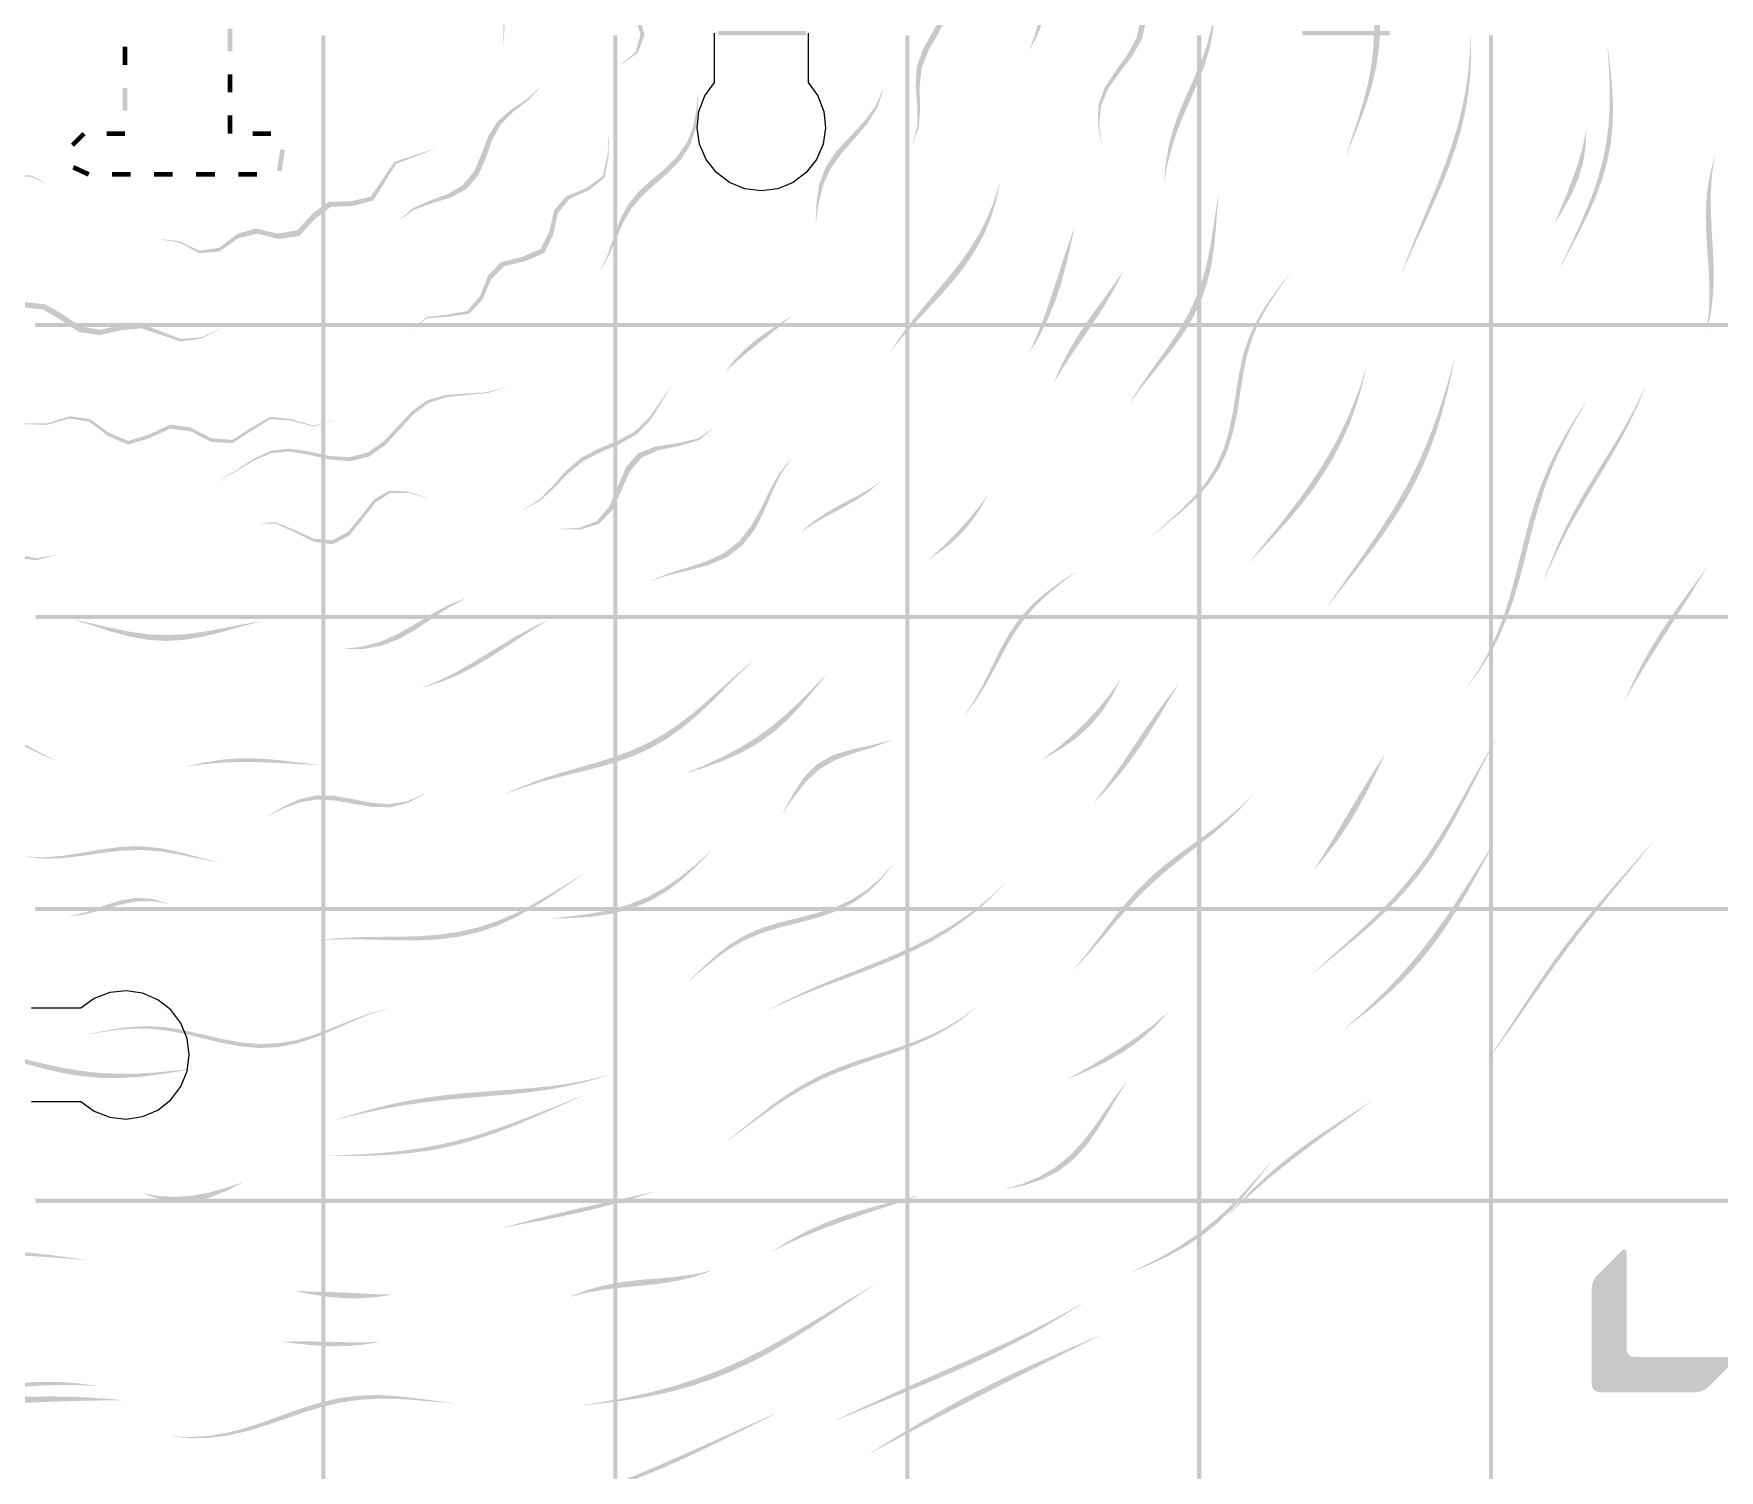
# Model space of a CAD drawing. Header units: millimetres. Extents: x 5 to 414, y 6 to 775.
# Drawn here: x 198.5 to 333.3, y 70.5 to 185.4 of the extents above; entities that cross this region are included whole.
import ezdxf

# ---------------------------------------------------------------- set-up
doc = ezdxf.new("R2010")
doc.units = ezdxf.units.MM
doc.layers.add('CUT', color=1, linetype='Continuous')
doc.layers.add('RASTER', color=7, linetype='Continuous')

msp = doc.modelspace()

# ---------------------------------------------------------------- hatches: boundary and pattern name
at = {"layer": 'RASTER'}
for points in [[(237.959, 205.965), (239.257, 204.653), (238.307, 202.787), (238.34, 201.206), (240.055, 199.798), (239.867, 198.15), (238.52, 196.55), (239.319, 194.937), (240.177, 193.216), (238.648, 191.816), (237.784, 190.396), (238.769, 188.48), (238.154, 186.966), (236.174, 186.037), (236.072, 184.368), (236.055, 184.377), (236.063, 186.084), (237.951, 187.039), (238.48, 188.566), (237.421, 190.483), (238.228, 191.893), (239.719, 193.275), (238.848, 194.972), (238.059, 196.559), (239.439, 198.134), (239.683, 199.764), (238.042, 201.162), (238.095, 202.744), (239.141, 204.623), (237.941, 205.959)], [(306.188, 199.15), (306.046, 197.663), (305.926, 196.179), (305.857, 194.698), (305.853, 193.216), (305.91, 191.728), (306.008, 190.233), (306.116, 188.73), (306.193, 187.224), (306.2, 185.718), (306.105, 184.221), (305.89, 182.738), (305.553, 181.275), (305.111, 179.834), (304.592, 178.414), (304.037, 177.009), (303.486, 175.611), (303.468, 175.616), (303.931, 177.032), (304.401, 178.452), (304.841, 179.883), (305.214, 181.331), (305.493, 182.797), (305.665, 184.28), (305.733, 185.774), (305.716, 187.273), (305.648, 188.771), (305.566, 190.264), (305.509, 191.75), (305.509, 193.23), (305.583, 194.705), (305.731, 196.181), (305.937, 197.662), (306.17, 199.15)], [(287.195, 196.998), (286.499, 195.525), (285.97, 194.071), (285.843, 192.612), (286.156, 191.119), (286.739, 189.584), (287.284, 188.025), (287.485, 186.485), (287.174, 185.009), (286.393, 183.619), (285.378, 182.295), (284.449, 180.983), (283.871, 179.612), (283.735, 178.137), (283.922, 176.564), (283.904, 176.569), (283.621, 178.167), (283.665, 179.661), (284.16, 181.045), (285.019, 182.366), (285.981, 183.692), (286.727, 185.079), (287.026, 186.548), (286.835, 188.078), (286.322, 189.625), (285.791, 191.148), (285.548, 192.629), (285.759, 194.079), (286.382, 195.527), (287.177, 196.998)], [(271.598, 195.999), (271.161, 194.499), (271.065, 192.995), (271.353, 191.455), (271.763, 189.88), (271.919, 188.311), (271.591, 186.805), (270.858, 185.38), (270.05, 183.994), (269.512, 182.568), (269.362, 181.046), (269.409, 179.452), (269.299, 177.884), (268.761, 176.446), (268.743, 176.452), (269.175, 177.924), (269.184, 179.519), (269.046, 181.131), (269.122, 182.663), (269.607, 184.091), (270.386, 185.471), (271.117, 186.884), (271.47, 188.375), (271.364, 189.926), (271.027, 191.485), (270.831, 193.01), (271.031, 194.504), (271.579, 195.999)], [(248.967, 194.064), (248.809, 192.577), (247.738, 191.231), (246.665, 189.951), (246.419, 188.541), (246.941, 186.913), (247.353, 185.245), (246.825, 183.842), (245.383, 182.809), (245.365, 182.816), (246.646, 183.906), (247.033, 185.346), (246.524, 187.028), (245.965, 188.648), (246.241, 190.034), (247.407, 191.282), (248.62, 192.599), (248.949, 194.065)], [(278.832, 191.55), (279.199, 190.259), (279.428, 188.966), (279.449, 187.687), (279.23, 186.438), (278.78, 185.23), (278.152, 184.065), (278.133, 184.068), (278.59, 185.263), (278.914, 186.487), (279.087, 187.736), (279.111, 189.003), (279.007, 190.278), (278.814, 191.552)], [(199.546, 173.368), (198.224, 173.943), (196.503, 173.851), (194.701, 173.827), (193.329, 174.571), (192.584, 176.11), (192.103, 177.817), (191.263, 179.035), (189.783, 179.667), (188.056, 180.208), (186.825, 181.228), (186.484, 182.845), (186.667, 184.671), (186.55, 186.235), (185.626, 187.411), (185.643, 187.418), (186.649, 186.28), (186.838, 184.763), (186.716, 182.985), (187.102, 181.418), (188.36, 180.442), (190.096, 179.937), (191.568, 179.329), (192.385, 178.12), (192.829, 176.405), (193.528, 174.841), (194.85, 174.053), (196.6, 174.019), (198.273, 174.04), (199.554, 173.385)], [(292.934, 187.253), (292.857, 185.819), (292.612, 184.407), (292.214, 183.021), (291.7, 181.664), (291.122, 180.328), (290.539, 179.004), (290.003, 177.678), (289.552, 176.338), (289.2, 174.973), (288.938, 173.58), (288.92, 173.586), (289.056, 175.013), (289.293, 176.405), (289.651, 177.763), (290.127, 179.096), (290.688, 180.418), (291.285, 181.742), (291.858, 183.082), (292.348, 184.447), (292.709, 185.839), (292.915, 187.255)], [(214.016, 185.788), (214.016, 183.96), (214.39, 183.96), (214.39, 185.788)], [(221.512, 185.251), (221.838, 185.251), (221.838, 162.227), (221.512, 162.227)], [(244.862, 185.251), (245.188, 185.251), (245.188, 162.227), (244.862, 162.227)], [(253.268, 185.577), (260.273, 185.577), (260.273, 185.251), (253.268, 185.251)], [(268.212, 185.251), (268.538, 185.251), (268.538, 162.227), (268.212, 162.227)], [(291.562, 185.251), (291.888, 185.251), (291.888, 162.227), (291.562, 162.227)], [(299.968, 185.577), (306.973, 185.577), (306.973, 185.251), (299.968, 185.251)], [(313.459, 185.329), (313.479, 183.771), (313.416, 182.218), (313.259, 180.675), (313.003, 179.147), (312.65, 177.637), (312.206, 176.148), (311.684, 174.68), (311.1, 173.232), (310.473, 171.803), (309.824, 170.387), (309.173, 168.98), (308.538, 167.576), (307.935, 166.168), (307.917, 166.174), (308.443, 167.605), (309.004, 169.028), (309.59, 170.45), (310.186, 171.875), (310.775, 173.309), (311.338, 174.756), (311.859, 176.219), (312.321, 177.7), (312.711, 179.198), (313.019, 180.713), (313.242, 182.243), (313.38, 183.783), (313.44, 185.331)], [(314.912, 185.251), (315.238, 185.251), (315.238, 162.227), (314.912, 162.227)], [(205.984, 182.864), (205.984, 184.326), (205.61, 184.326), (205.61, 182.864)], [(324.412, 184.286), (324.601, 182.751), (324.751, 181.212), (324.826, 179.675), (324.798, 178.147), (324.648, 176.635), (324.364, 175.145), (323.949, 173.683), (323.417, 172.249), (322.79, 170.842), (322.098, 169.46), (321.376, 168.094), (320.66, 166.737), (320.641, 166.742), (321.272, 168.121), (321.912, 169.506), (322.534, 170.902), (323.108, 172.316), (323.605, 173.753), (324.008, 175.214), (324.302, 176.697), (324.486, 178.199), (324.567, 179.714), (324.562, 181.238), (324.494, 182.765), (324.393, 184.288)], [(214.016, 182.133), (214.016, 180.671), (214.39, 180.671), (214.39, 182.133)], [(205.984, 179.209), (205.984, 181.036), (205.61, 181.036), (205.61, 179.209)], [(239.1, 181.145), (238.073, 180.072), (236.886, 179.139), (235.872, 178.131), (235.18, 176.889), (234.679, 175.452), (234.07, 174.049), (233.111, 172.945), (231.783, 172.244), (230.293, 171.793), (228.91, 171.283), (227.771, 170.471), (227.76, 170.486), (228.824, 171.4), (230.13, 171.997), (231.547, 172.513), (232.815, 173.254), (233.735, 174.369), (234.33, 175.758), (234.846, 177.157), (235.583, 178.343), (236.668, 179.285), (237.949, 180.147), (239.084, 181.154)], [(251.669, 180.665), (251.627, 179.218), (251.453, 177.797), (251.016, 176.479), (250.276, 175.311), (249.296, 174.288), (248.212, 173.353), (247.181, 172.415), (246.313, 171.386), (245.634, 170.223), (245.079, 168.949), (244.521, 167.648), (243.829, 166.435), (243.815, 166.447), (244.42, 167.734), (244.892, 169.099), (245.37, 170.422), (245.986, 171.618), (246.811, 172.661), (247.822, 173.596), (248.911, 174.511), (249.923, 175.501), (250.72, 176.627), (251.236, 177.898), (251.505, 179.27), (251.651, 180.672)], [(266.46, 180.97), (266.013, 179.527), (265.203, 178.208), (264.173, 176.989), (263.125, 175.807), (262.245, 174.583), (261.636, 173.253), (261.284, 171.795), (261.066, 170.247), (261.05, 170.256), (261.12, 171.876), (261.344, 173.388), (261.865, 174.747), (262.71, 175.974), (263.784, 177.133), (264.898, 178.312), (265.838, 179.581), (266.442, 180.975)], [(214.016, 178.844), (214.016, 177.382), (214.39, 177.382), (214.39, 178.844)], [(201.726, 176.316), (202.66, 177.25), (202.396, 177.514), (201.462, 176.58)], [(204.344, 177.195), (205.797, 177.195), (205.797, 177.568), (204.344, 177.568)], [(216.019, 177.195), (217.472, 177.195), (217.472, 177.568), (216.019, 177.568)], [(244.525, 177.23), (244.474, 175.505), (244.17, 173.873), (242.932, 172.867), (241.359, 172.165), (240.419, 170.999), (240.061, 169.289), (239.349, 167.838), (237.837, 167.188), (236.167, 166.786), (235.088, 165.738), (234.408, 164.135), (233.342, 162.978), (231.665, 162.74), (229.976, 162.628), (228.781, 161.703), (228.772, 161.72), (229.922, 162.72), (231.563, 162.902), (233.191, 163.199), (234.209, 164.403), (234.847, 166.039), (235.891, 167.105), (237.538, 167.51), (239.037, 168.148), (239.751, 169.575), (240.126, 171.25), (241.098, 172.372), (242.717, 173.025), (244.012, 173.98), (244.383, 175.562), (244.509, 177.239)], [(322.689, 177.584), (322.626, 176.275), (322.413, 174.991), (322.036, 173.741), (321.508, 172.527), (320.866, 171.345), (320.167, 170.186), (320.149, 170.19), (320.649, 171.395), (321.145, 172.607), (321.618, 173.828), (322.048, 175.063), (322.407, 176.315), (322.671, 177.587)], [(230.642, 176.193), (229.037, 175.556), (227.482, 174.96), (226.594, 173.513), (225.643, 172.026), (224.016, 171.594), (222.267, 171.52), (220.976, 170.539), (219.759, 169.207), (218.135, 168.943), (216.372, 169.381), (214.842, 169.003), (213.377, 167.956), (211.761, 167.818), (210.135, 168.669), (208.575, 168.926), (208.576, 168.945), (210.135, 168.784), (211.748, 168.025), (213.344, 168.246), (214.78, 169.361), (216.278, 169.791), (218.008, 169.384), (219.601, 169.66), (220.793, 170.983), (222.068, 171.935), (223.814, 171.962), (225.451, 172.334), (226.426, 173.752), (227.354, 175.123), (228.961, 175.642), (230.629, 176.206)], [(218.222, 176.127), (217.948, 174.416), (218.317, 174.357), (218.59, 176.068)], [(332.972, 175.533), (332.739, 174.045), (332.641, 172.529), (332.654, 170.985), (332.735, 169.417), (332.832, 167.835), (332.889, 166.251), (332.851, 164.682), (332.675, 163.141), (332.333, 161.643), (332.315, 161.648), (332.506, 163.188), (332.547, 164.762), (332.484, 166.353), (332.373, 167.944), (332.275, 169.521), (332.246, 171.072), (332.333, 172.591), (332.566, 174.077), (332.954, 175.536)], [(202.981, 174.282), (201.744, 174.859), (201.586, 174.52), (202.823, 173.943)], [(206.264, 174.299), (204.77, 174.299), (204.77, 173.926), (206.264, 173.926)], [(209.626, 174.299), (208.132, 174.299), (208.132, 173.926), (209.626, 173.926)], [(212.989, 174.299), (211.494, 174.299), (211.494, 173.926), (212.989, 173.926)], [(216.351, 174.299), (214.857, 174.299), (214.857, 173.926), (216.351, 173.926)], [(275.78, 173.459), (275.481, 171.993), (275.043, 170.571), (274.461, 169.207), (273.74, 167.905), (272.897, 166.668), (271.959, 165.49), (270.959, 164.359), (269.936, 163.259), (268.922, 162.17), (267.948, 161.072), (267.035, 159.946), (267.019, 159.957), (267.82, 161.151), (268.689, 162.308), (269.613, 163.441), (270.569, 164.568), (271.531, 165.708), (272.465, 166.877), (273.338, 168.09), (274.121, 169.354), (274.793, 170.674), (275.34, 172.047), (275.763, 173.465)], [(293.272, 172.485), (293.153, 171.057), (293.043, 169.616), (292.897, 168.175), (292.674, 166.752), (292.338, 165.362), (291.87, 164.019), (291.263, 162.732), (290.532, 161.503), (289.701, 160.325), (288.809, 159.186), (287.897, 158.068), (287.006, 156.951), (286.169, 155.814), (286.153, 155.823), (286.894, 157.009), (287.694, 158.17), (288.525, 159.323), (289.35, 160.487), (290.132, 161.679), (290.838, 162.912), (291.441, 164.192), (291.931, 165.519), (292.311, 166.885), (292.6, 168.279), (292.828, 169.687), (293.033, 171.095), (293.254, 172.49)], [(281.756, 169.86), (281.428, 168.375), (281.082, 166.888), (280.683, 165.413), (280.205, 163.965), (279.631, 162.556), (278.953, 161.197), (278.179, 159.889), (278.163, 159.898), (278.776, 161.289), (279.321, 162.71), (279.82, 164.147), (280.294, 165.587), (280.764, 167.023), (281.242, 168.45), (281.738, 169.867)], [(213.438, 161.762), (211.883, 160.964), (210.259, 160.752), (208.646, 161.299), (207.073, 161.804), (205.447, 161.641), (203.749, 161.249), (202.131, 161.502), (200.693, 162.461), (199.269, 163.303), (197.644, 163.5), (195.924, 163.556), (194.45, 164.262), (193.296, 165.571), (192.095, 166.69), (190.55, 167.222), (190.56, 167.237), (192.153, 166.789), (193.392, 165.752), (194.573, 164.522), (196.063, 163.887), (197.788, 163.89), (199.407, 163.736), (200.816, 162.919), (202.233, 161.965), (203.827, 161.696), (205.5, 162.052), (207.102, 162.162), (208.656, 161.586), (210.257, 160.957), (211.877, 161.078), (213.437, 161.781)], [(285.647, 166.368), (284.972, 165.034), (284.22, 163.739), (283.41, 162.477), (282.568, 161.239), (281.725, 160.01), (280.906, 158.776), (280.133, 157.521), (280.117, 157.531), (280.717, 158.878), (281.395, 160.181), (282.158, 161.442), (282.996, 162.673), (283.881, 163.891), (284.775, 165.118), (285.63, 166.375)], [(299.009, 166.238), (298.117, 164.973), (297.277, 163.702), (296.55, 162.396), (295.97, 161.035), (295.542, 159.609), (295.236, 158.119), (294.999, 156.586), (294.76, 155.037), (294.444, 153.511), (293.989, 152.044), (293.353, 150.668), (292.521, 149.401), (291.511, 148.244), (290.368, 147.179), (289.156, 146.174), (287.946, 145.186), (287.931, 145.197), (289.084, 146.221), (290.241, 147.258), (291.332, 148.351), (292.295, 149.532), (293.088, 150.816), (293.694, 152.202), (294.129, 153.673), (294.436, 155.197), (294.679, 156.738), (294.931, 158.259), (295.264, 159.73), (295.73, 161.136), (296.356, 162.474), (297.137, 163.755), (298.037, 165.002), (298.992, 166.244)], [(198.629, 162.227), (221.838, 162.227), (221.838, 161.901), (198.629, 161.901)], [(221.512, 162.227), (245.188, 162.227), (245.188, 161.901), (221.512, 161.901)], [(221.512, 161.901), (221.838, 161.901), (221.838, 138.877), (221.512, 138.877)], [(244.862, 162.227), (268.538, 162.227), (268.538, 161.901), (244.862, 161.901)], [(244.862, 161.901), (245.188, 161.901), (245.188, 138.877), (244.862, 138.877)], [(259.049, 162.735), (258.181, 161.984), (257.297, 161.258), (256.409, 160.549), (255.53, 159.843), (254.681, 159.124), (253.881, 158.371), (253.867, 158.384), (254.539, 159.245), (255.29, 160.039), (256.13, 160.768), (257.05, 161.445), (258.03, 162.094), (259.033, 162.745)], [(268.212, 162.227), (291.888, 162.227), (291.888, 161.901), (268.212, 161.901)], [(268.212, 161.901), (268.538, 161.901), (268.538, 138.877), (268.212, 138.877)], [(291.562, 162.227), (315.238, 162.227), (315.238, 161.901), (291.562, 161.901)], [(291.562, 161.901), (291.888, 161.901), (291.888, 138.877), (291.562, 138.877)], [(314.912, 162.227), (338.588, 162.227), (338.588, 161.901), (314.912, 161.901)], [(314.912, 161.901), (315.238, 161.901), (315.238, 138.877), (314.912, 138.877)], [(312.18, 159.415), (311.864, 157.94), (311.521, 156.47), (311.136, 155.01), (310.696, 153.568), (310.19, 152.15), (309.613, 150.762), (308.962, 149.408), (308.239, 148.089), (307.45, 146.806), (306.606, 145.556), (305.719, 144.335), (304.804, 143.135), (303.875, 141.951), (302.945, 140.773), (302.028, 139.593), (302.012, 139.603), (302.85, 140.831), (303.701, 142.053), (304.559, 143.275), (305.412, 144.504), (306.248, 145.747), (307.055, 147.01), (307.823, 148.296), (308.543, 149.609), (309.21, 150.949), (309.819, 152.316), (310.373, 153.707), (310.876, 155.118), (311.335, 156.544), (311.759, 157.981), (312.162, 159.421)], [(305.111, 158.724), (304.751, 157.215), (304.314, 155.731), (303.792, 154.28), (303.178, 152.868), (302.473, 151.499), (301.679, 150.177), (300.805, 148.901), (299.861, 147.669), (298.863, 146.476), (297.826, 145.316), (296.767, 144.179), (295.705, 143.056), (295.689, 143.066), (296.658, 144.246), (297.628, 145.432), (298.588, 146.633), (299.525, 147.854), (300.429, 149.101), (301.287, 150.378), (302.091, 151.688), (302.831, 153.033), (303.504, 154.412), (304.104, 155.823), (304.633, 157.264), (305.094, 158.731)], [(236.308, 157.091), (234.789, 156.625), (233.125, 156.466), (231.513, 156.302), (230.092, 155.836), (228.879, 154.938), (227.775, 153.717), (226.631, 152.474), (225.326, 151.555), (223.828, 151.175), (222.198, 151.307), (220.547, 151.688), (218.967, 151.954), (217.491, 151.818), (216.083, 151.218), (214.675, 150.352), (213.215, 149.578), (213.213, 149.597), (214.667, 150.432), (216.064, 151.357), (217.459, 152.01), (218.92, 152.192), (220.483, 151.963), (222.118, 151.607), (223.733, 151.491), (225.219, 151.873), (226.516, 152.783), (227.657, 154.005), (228.763, 155.195), (229.986, 156.054), (231.422, 156.474), (233.056, 156.587), (234.747, 156.694), (236.297, 157.107)], [(249.502, 157.192), (248.675, 155.82), (247.813, 154.45), (246.713, 153.327), (245.342, 152.532), (243.856, 151.911), (242.463, 151.194), (241.259, 150.218), (240.158, 149.062), (238.979, 147.996), (237.597, 147.26), (237.588, 147.277), (238.922, 148.094), (240.053, 149.23), (241.111, 150.44), (242.284, 151.448), (243.66, 152.171), (245.149, 152.775), (246.541, 153.531), (247.681, 154.599), (248.597, 155.902), (249.488, 157.205)], [(327.421, 157.159), (326.88, 155.807), (326.267, 154.483), (325.594, 153.185), (324.876, 151.908), (324.13, 150.648), (323.372, 149.399), (322.621, 148.152), (321.891, 146.901), (321.193, 145.638), (320.536, 144.359), (319.921, 143.061), (319.346, 141.741), (319.329, 141.75), (319.832, 143.104), (320.379, 144.434), (320.978, 145.738), (321.629, 147.018), (322.33, 148.279), (323.07, 149.526), (323.835, 150.768), (324.609, 152.013), (325.372, 153.269), (326.104, 154.543), (326.787, 155.84), (327.404, 157.165)], [(222.507, 154.429), (220.915, 153.95), (219.114, 154.425), (217.438, 154.55), (215.936, 153.623), (214.389, 152.613), (212.709, 152.722), (211.028, 153.576), (209.405, 153.781), (207.746, 153.013), (206.045, 152.507), (204.448, 153.199), (202.959, 154.331), (201.36, 154.593), (199.569, 154.081), (197.866, 154.135), (196.497, 155.32), (196.503, 155.338), (197.887, 154.209), (199.601, 154.211), (201.397, 154.775), (202.997, 154.559), (204.481, 153.465), (206.072, 152.802), (207.762, 153.326), (209.409, 154.1), (211.021, 153.889), (212.691, 153.017), (214.362, 152.88), (215.905, 153.851), (217.406, 154.732), (219.086, 154.555), (220.896, 154.025), (222.502, 154.447)], [(322.721, 155.993), (321.942, 154.648), (321.203, 153.293), (320.523, 151.92), (319.912, 150.52), (319.373, 149.09), (318.899, 147.627), (318.477, 146.136), (318.085, 144.622), (317.701, 143.096), (317.295, 141.571), (316.843, 140.061), (316.319, 138.581), (315.706, 137.145), (314.989, 135.764), (314.165, 134.445), (313.236, 133.191), (313.22, 133.201), (314.083, 134.494), (314.843, 135.849), (315.5, 137.261), (316.06, 138.724), (316.539, 140.223), (316.957, 141.746), (317.34, 143.276), (317.716, 144.801), (318.112, 146.307), (318.552, 147.785), (319.057, 149.228), (319.64, 150.636), (320.304, 152.009), (321.046, 153.355), (321.853, 154.681), (322.704, 156)], [(252.878, 153.812), (251.714, 152.865), (250.129, 152.396), (248.474, 152.063), (247.103, 151.445), (246.155, 150.309), (245.484, 148.77), (244.761, 147.234), (243.691, 146.146), (242.195, 145.71), (240.443, 145.746), (240.434, 145.762), (242.11, 145.845), (243.533, 146.385), (244.54, 147.551), (245.217, 149.134), (245.866, 150.683), (246.818, 151.795), (248.223, 152.357), (249.938, 152.609), (251.605, 152.981), (252.864, 153.825)], [(259.074, 151.341), (258.228, 150.086), (257.546, 148.646), (256.903, 147.129), (256.155, 145.685), (255.191, 144.453), (253.965, 143.52), (252.509, 142.883), (250.921, 142.452), (249.327, 142.075), (247.842, 141.588), (247.832, 141.603), (249.244, 142.192), (250.767, 142.657), (252.295, 143.155), (253.709, 143.832), (254.915, 144.774), (255.886, 145.985), (256.666, 147.382), (257.367, 148.829), (258.125, 150.186), (259.06, 151.354)], [(230.07, 148.234), (228.434, 148.64), (226.997, 148.63), (225.827, 147.868), (224.805, 146.535), (223.725, 145.217), (222.441, 144.533), (220.955, 144.722), (219.39, 145.486), (217.891, 146.176), (216.524, 146.213), (216.522, 146.231), (217.873, 146.289), (219.354, 145.684), (220.899, 144.986), (222.369, 144.838), (223.641, 145.535), (224.717, 146.835), (225.745, 148.125), (226.93, 148.819), (228.393, 148.746), (230.063, 148.251)], [(266.215, 149.516), (265.278, 148.728), (264.239, 148.041), (263.139, 147.423), (262.027, 146.835), (260.955, 146.225), (259.964, 145.548), (259.951, 145.561), (260.84, 146.34), (261.835, 147.021), (262.915, 147.633), (264.04, 148.22), (265.155, 148.836), (266.201, 149.528)], [(274.789, 148.43), (274.226, 147.413), (273.581, 146.454), (272.844, 145.567), (272.017, 144.757), (271.109, 144.021), (270.139, 143.348), (270.125, 143.361), (270.987, 144.127), (271.815, 144.928), (272.611, 145.759), (273.374, 146.619), (274.099, 147.511), (274.774, 148.441)], [(200.347, 143.678), (198.683, 143.256), (197.124, 143.455), (195.742, 144.347), (194.467, 145.493), (193.126, 146.311), (191.593, 146.543), (189.914, 146.455), (189.921, 146.472), (191.649, 146.696), (193.213, 146.574), (194.565, 145.819), (195.831, 144.676), (197.188, 143.725), (198.716, 143.414), (200.35, 143.696)], [(281.933, 142.374), (280.743, 141.462), (279.604, 140.525), (278.559, 139.52), (277.629, 138.423), (276.81, 137.225), (276.073, 135.943), (275.372, 134.613), (274.649, 133.285), (273.851, 132.015), (272.935, 130.852), (272.922, 130.866), (273.769, 132.099), (274.502, 133.43), (275.171, 134.805), (275.837, 136.162), (276.559, 137.451), (277.386, 138.634), (278.347, 139.698), (279.444, 140.655), (280.651, 141.535), (281.918, 142.386)], [(332.307, 142.614), (331.498, 141.291), (330.676, 139.979), (329.846, 138.676), (329.015, 137.378), (328.188, 136.081), (327.376, 134.781), (326.586, 133.471), (325.826, 132.146), (325.81, 132.155), (326.449, 133.546), (327.135, 134.909), (327.877, 136.242), (328.677, 137.547), (329.532, 138.829), (330.43, 140.096), (331.356, 141.356), (332.29, 142.621)], [(198.629, 138.877), (221.838, 138.877), (221.838, 138.551), (198.629, 138.551)], [(221.512, 138.877), (245.188, 138.877), (245.188, 138.551), (221.512, 138.551)], [(233.046, 140.182), (231.713, 139.479), (230.42, 138.633), (229.119, 137.751), (227.766, 136.973), (226.333, 136.42), (224.823, 136.154), (223.26, 136.149), (223.256, 136.167), (224.777, 136.341), (226.247, 136.74), (227.65, 137.364), (228.994, 138.14), (230.31, 138.945), (231.645, 139.658), (233.039, 140.199)], [(244.862, 138.877), (268.538, 138.877), (268.538, 138.551), (244.862, 138.551)], [(268.212, 138.877), (291.888, 138.877), (291.888, 138.551), (268.212, 138.551)], [(291.562, 138.877), (315.238, 138.877), (315.238, 138.551), (291.562, 138.551)], [(314.912, 138.877), (338.588, 138.877), (338.588, 138.551), (314.912, 138.551)], [(216.556, 138.333), (215.099, 137.948), (213.631, 137.534), (212.145, 137.16), (210.642, 136.897), (209.129, 136.799), (207.617, 136.892), (206.119, 137.162), (204.641, 137.564), (203.185, 138.033), (201.742, 138.494), (201.745, 138.512), (203.202, 138.188), (204.666, 137.843), (206.143, 137.539), (207.635, 137.333), (209.136, 137.263), (210.637, 137.339), (212.131, 137.538), (213.614, 137.814), (215.085, 138.104), (216.554, 138.352)], [(221.512, 138.551), (221.838, 138.551), (221.838, 115.527), (221.512, 115.527)], [(239.672, 138.473), (238.456, 137.74), (237.254, 136.963), (236.049, 136.168), (234.826, 135.388), (233.573, 134.658), (232.279, 134.01), (230.942, 133.468), (229.564, 133.047), (229.559, 133.065), (230.895, 133.61), (232.192, 134.255), (233.454, 134.971), (234.692, 135.723), (235.917, 136.476), (237.146, 137.201), (238.392, 137.875), (239.664, 138.489)], [(244.862, 138.551), (245.188, 138.551), (245.188, 115.527), (244.862, 115.527)], [(268.212, 138.551), (268.538, 138.551), (268.538, 115.527), (268.212, 115.527)], [(291.562, 138.551), (291.888, 138.551), (291.888, 115.527), (291.562, 115.527)], [(314.912, 138.551), (315.238, 138.551), (315.238, 115.527), (314.912, 115.527)], [(256.024, 135.181), (254.92, 134.137), (253.836, 133.051), (252.745, 131.955), (251.62, 130.889), (250.439, 129.893), (249.187, 129.001), (247.86, 128.235), (246.462, 127.6), (245.01, 127.083), (243.522, 126.657), (242.022, 126.282), (240.529, 125.916), (239.06, 125.519), (237.622, 125.062), (236.213, 124.532), (236.207, 124.55), (237.582, 125.166), (238.985, 125.704), (240.419, 126.173), (241.878, 126.6), (243.348, 127.022), (244.812, 127.479), (246.248, 128.009), (247.638, 128.64), (248.967, 129.384), (250.231, 130.239), (251.434, 131.185), (252.591, 132.189), (253.723, 133.216), (254.856, 134.228), (256.012, 135.196)], [(261.89, 134.09), (260.917, 132.877), (259.914, 131.68), (258.85, 130.547), (257.699, 129.518), (256.451, 128.62), (255.11, 127.862), (253.693, 127.233), (252.226, 126.702), (250.741, 126.225), (250.731, 126.241), (252.138, 126.849), (253.531, 127.492), (254.889, 128.201), (256.194, 128.999), (257.434, 129.892), (258.61, 130.874), (259.729, 131.923), (260.81, 133.011), (261.878, 134.105)], [(285.426, 133.698), (284.726, 132.344), (283.902, 131.087), (282.931, 129.956), (281.814, 128.961), (280.569, 128.097), (279.231, 127.339), (279.217, 127.352), (280.408, 128.254), (281.541, 129.22), (282.614, 130.248), (283.621, 131.338), (284.556, 132.491), (285.412, 133.71)], [(200.144, 127.265), (198.739, 127.893), (197.355, 128.536), (195.943, 128.967), (194.467, 129.093), (192.928, 129.001), (191.369, 128.912), (189.86, 129.065), (188.458, 129.59), (187.17, 130.44), (185.947, 131.421), (184.703, 132.288), (183.362, 132.883), (181.903, 133.207), (181.91, 133.224), (183.406, 132.99), (184.779, 132.482), (186.047, 131.692), (187.285, 130.776), (188.579, 129.971), (189.981, 129.471), (191.481, 129.32), (193.025, 129.389), (194.546, 129.439), (196.002, 129.251), (197.393, 128.741), (198.758, 128.008), (200.146, 127.283)], [(290.046, 133.309), (289.303, 132.068), (288.56, 130.819), (287.799, 129.576), (287.006, 128.353), (286.167, 127.164), (285.275, 126.018), (284.327, 124.921), (283.324, 123.876), (283.311, 123.889), (284.198, 125.046), (285.046, 126.235), (285.867, 127.44), (286.678, 128.646), (287.492, 129.843), (288.318, 131.022), (289.164, 132.182), (290.031, 133.32)], [(267.161, 128.872), (265.681, 128.305), (264.142, 127.841), (262.679, 127.309), (261.387, 126.569), (260.289, 125.563), (259.332, 124.336), (258.411, 123.026), (258.4, 123.041), (259.216, 124.507), (260.083, 125.855), (261.127, 126.926), (262.413, 127.661), (263.922, 128.123), (265.551, 128.466), (267.149, 128.886)], [(315.507, 128.975), (314.792, 127.647), (314.098, 126.3), (313.412, 124.942), (312.716, 123.585), (311.994, 122.241), (311.23, 120.921), (310.411, 119.639), (309.529, 118.403), (308.579, 117.219), (307.562, 116.09), (306.487, 115.013), (305.364, 113.981), (304.207, 112.985), (303.033, 112.012), (301.857, 111.048), (300.692, 110.078), (300.679, 110.091), (301.793, 111.107), (302.92, 112.115), (304.049, 113.127), (305.164, 114.156), (306.252, 115.213), (307.299, 116.308), (308.297, 117.447), (309.24, 118.631), (310.125, 119.86), (310.957, 121.127), (311.745, 122.424), (312.5, 123.74), (313.237, 125.064), (313.972, 126.386), (314.719, 127.695), (315.491, 128.985)], [(221.174, 126.886), (219.657, 126.943), (218.149, 127.028), (216.653, 127.1), (215.17, 127.125), (213.696, 127.078), (212.225, 126.952), (210.752, 126.754), (210.752, 126.772), (212.221, 127.093), (213.683, 127.317), (215.148, 127.418), (216.625, 127.392), (218.122, 127.266), (219.638, 127.083), (221.171, 126.904)], [(306.542, 127.664), (305.889, 126.267), (305.211, 124.879), (304.487, 123.518), (303.702, 122.196), (302.848, 120.924), (301.927, 119.704), (300.946, 118.532), (300.932, 118.545), (301.76, 119.845), (302.555, 121.165), (303.336, 122.489), (304.117, 123.805), (304.909, 125.108), (305.713, 126.397), (306.527, 127.675)], [(229.715, 124.554), (228.438, 123.843), (227.062, 123.498), (225.608, 123.516), (224.121, 123.763), (222.652, 124.033), (221.229, 124.122), (219.858, 123.913), (218.519, 123.419), (217.182, 122.777), (217.18, 122.796), (218.502, 123.564), (219.824, 124.167), (221.177, 124.457), (222.586, 124.41), (224.049, 124.139), (225.537, 123.848), (227.004, 123.748), (228.403, 123.983), (229.71, 124.572)], [(296.024, 124.525), (295.005, 123.362), (293.892, 122.283), (292.707, 121.274), (291.484, 120.308), (290.257, 119.355), (289.057, 118.382), (287.907, 117.365), (286.815, 116.291), (285.775, 115.16), (284.768, 113.986), (283.768, 112.796), (282.743, 111.625), (281.667, 110.507), (281.655, 110.521), (282.666, 111.716), (283.627, 112.957), (284.569, 114.207), (285.527, 115.428), (286.531, 116.59), (287.602, 117.678), (288.748, 118.69), (289.96, 119.642), (291.218, 120.559), (292.487, 121.475), (293.732, 122.426), (294.915, 123.44), (296.01, 124.537)], [(213.275, 119.094), (211.72, 119.392), (210.177, 119.714), (208.646, 119.965), (207.119, 120.077), (205.585, 120.029), (204.035, 119.851), (202.468, 119.619), (200.892, 119.43), (199.319, 119.382), (197.769, 119.543), (197.772, 119.562), (199.334, 119.491), (200.914, 119.622), (202.493, 119.876), (204.058, 120.151), (205.603, 120.344), (207.13, 120.377), (208.651, 120.223), (210.177, 119.907), (211.717, 119.502), (213.275, 119.112)], [(315.332, 120.656), (314.626, 119.362), (313.92, 118.063), (313.199, 116.768), (312.451, 115.488), (311.664, 114.235), (310.826, 113.018), (309.932, 111.846), (308.977, 110.723), (307.963, 109.653), (306.893, 108.635), (305.776, 107.665), (304.622, 106.735), (303.444, 105.835), (303.43, 105.848), (304.533, 106.82), (305.614, 107.817), (306.664, 108.844), (307.679, 109.907), (308.653, 111.006), (309.586, 112.141), (310.477, 113.309), (311.331, 114.506), (312.154, 115.725), (312.955, 116.958), (313.742, 118.198), (314.527, 119.436), (315.317, 120.667)], [(327.975, 120.694), (327.001, 119.464), (326.013, 118.248), (325.02, 117.038), (324.031, 115.829), (323.054, 114.614), (322.093, 113.389), (321.152, 112.151), (320.228, 110.897), (319.321, 109.63), (318.424, 108.353), (317.53, 107.069), (316.63, 105.786), (315.716, 104.511), (314.779, 103.252), (314.765, 103.264), (315.655, 104.564), (316.523, 105.878), (317.38, 107.194), (318.238, 108.504), (319.108, 109.801), (319.997, 111.078), (320.912, 112.333), (321.858, 113.565), (322.833, 114.775), (323.836, 115.968), (324.86, 117.15), (325.896, 118.327), (326.933, 119.51), (327.959, 120.704)], [(252.636, 119.971), (251.515, 118.791), (250.331, 117.694), (249.064, 116.735), (247.702, 115.954), (246.248, 115.368), (244.715, 114.974), (243.124, 114.745), (241.503, 114.633), (239.879, 114.578), (239.873, 114.596), (241.453, 114.766), (243.031, 114.977), (244.586, 115.279), (246.096, 115.709), (247.544, 116.292), (248.919, 117.033), (250.218, 117.917), (251.449, 118.916), (252.627, 119.987)], [(267.254, 118.928), (266.306, 117.747), (265.244, 116.71), (264.05, 115.858), (262.731, 115.196), (261.317, 114.698), (259.851, 114.303), (258.384, 113.935), (256.96, 113.516), (255.611, 112.982), (254.345, 112.298), (253.153, 111.466), (252.007, 110.525), (250.87, 109.542), (250.862, 109.559), (251.959, 110.626), (253.063, 111.644), (254.217, 112.543), (255.449, 113.279), (256.773, 113.849), (258.181, 114.285), (259.642, 114.649), (261.115, 115.022), (262.548, 115.481), (263.897, 116.088), (265.131, 116.874), (266.241, 117.838), (267.243, 118.943)], [(242.455, 118.129), (241.129, 117.228), (239.792, 116.322), (238.426, 115.457), (237.018, 114.675), (235.561, 114.014), (234.054, 113.5), (232.502, 113.141), (230.916, 112.931), (229.308, 112.845), (227.692, 112.846), (226.08, 112.891), (224.481, 112.932), (222.901, 112.928), (221.34, 112.848), (221.337, 112.866), (222.886, 113.026), (224.451, 113.104), (226.034, 113.13), (227.63, 113.14), (229.231, 113.179), (230.827, 113.29), (232.404, 113.507), (233.951, 113.855), (235.46, 114.342), (236.924, 114.96), (238.346, 115.686), (239.731, 116.487), (241.094, 117.32), (242.448, 118.146)], [(276.165, 117.348), (275.147, 116.314), (274.071, 115.347), (272.937, 114.451), (271.747, 113.63), (270.506, 112.881), (269.222, 112.202), (267.902, 111.582), (266.558, 111.011), (265.199, 110.477), (263.837, 109.965), (262.479, 109.459), (261.134, 108.945), (259.808, 108.411), (258.506, 107.845), (257.228, 107.239), (257.219, 107.256), (258.466, 107.918), (259.737, 108.538), (261.033, 109.12), (262.35, 109.673), (263.685, 110.21), (265.03, 110.743), (266.378, 111.286), (267.718, 111.854), (269.041, 112.46), (270.338, 113.116), (271.598, 113.831), (272.815, 114.612), (273.981, 115.461), (275.094, 116.379), (276.153, 117.362)], [(209.243, 115.788), (207.961, 115.995), (206.674, 115.957), (205.371, 115.696), (204.049, 115.313), (202.714, 114.952), (201.381, 114.759), (201.383, 114.778), (202.73, 115.128), (204.071, 115.605), (205.39, 116.031), (206.686, 116.25), (207.965, 116.172), (209.243, 115.807)], [(198.629, 115.527), (221.838, 115.527), (221.838, 115.201), (198.629, 115.201)], [(221.512, 115.527), (245.188, 115.527), (245.188, 115.201), (221.512, 115.201)], [(221.512, 115.201), (221.838, 115.201), (221.838, 92.177), (221.512, 92.177)], [(244.862, 115.527), (268.538, 115.527), (268.538, 115.201), (244.862, 115.201)], [(244.862, 115.201), (245.188, 115.201), (245.188, 92.177), (244.862, 92.177)], [(268.212, 115.527), (291.888, 115.527), (291.888, 115.201), (268.212, 115.201)], [(268.212, 115.201), (268.538, 115.201), (268.538, 92.177), (268.212, 92.177)], [(291.562, 115.527), (315.238, 115.527), (315.238, 115.201), (291.562, 115.201)], [(291.562, 115.201), (291.888, 115.201), (291.888, 92.177), (291.562, 92.177)], [(314.912, 115.527), (338.588, 115.527), (338.588, 115.201), (314.912, 115.201)], [(314.912, 115.201), (315.238, 115.201), (315.238, 92.177), (314.912, 92.177)], [(226.801, 107.393), (225.358, 106.929), (223.927, 106.34), (222.491, 105.698), (221.036, 105.091), (219.555, 104.607), (218.046, 104.313), (216.516, 104.24), (214.976, 104.378), (213.437, 104.674), (211.908, 105.049), (210.393, 105.412), (208.889, 105.681), (207.389, 105.802), (205.884, 105.759), (204.366, 105.578), (202.834, 105.323), (202.836, 105.342), (204.371, 105.655), (205.89, 105.893), (207.394, 105.988), (208.892, 105.914), (210.392, 105.682), (211.902, 105.347), (213.425, 104.988), (214.959, 104.698), (216.494, 104.554), (218.02, 104.61), (219.527, 104.875), (221.009, 105.321), (222.466, 105.882), (223.906, 106.473), (225.345, 107.005), (226.797, 107.412)], [(274.018, 107.573), (272.831, 106.606), (271.558, 105.76), (270.206, 105.034), (268.792, 104.414), (267.338, 103.872), (265.867, 103.374), (264.405, 102.879), (262.97, 102.352), (261.577, 101.762), (260.231, 101.09), (258.931, 100.329), (257.667, 99.49), (256.422, 98.595), (255.18, 97.677), (253.92, 96.776), (253.913, 96.793), (255.145, 97.755), (256.358, 98.73), (257.575, 99.677), (258.815, 100.56), (260.093, 101.353), (261.422, 102.048), (262.804, 102.648), (264.235, 103.173), (265.701, 103.653), (267.182, 104.126), (268.654, 104.632), (270.093, 105.209), (271.474, 105.884), (272.782, 106.676), (274.008, 107.589)], [(289.258, 107.087), (288.167, 105.92), (286.976, 104.867), (285.678, 103.942), (284.287, 103.14), (282.826, 102.439), (281.331, 101.798), (281.32, 101.813), (282.702, 102.6), (284.077, 103.406), (285.434, 104.243), (286.759, 105.127), (288.035, 106.075), (289.246, 107.101)], [(211.256, 102.585), (209.766, 102.318), (208.267, 102.083), (206.762, 101.912), (205.255, 101.831), (203.75, 101.857), (202.251, 101.997), (200.764, 102.246), (199.291, 102.586), (197.832, 102.993), (196.385, 103.437), (194.946, 103.887), (193.51, 104.314), (192.071, 104.697), (192.075, 104.715), (193.53, 104.425), (194.978, 104.086), (196.425, 103.715), (197.876, 103.334), (199.335, 102.971), (200.804, 102.654), (202.285, 102.406), (203.775, 102.244), (205.272, 102.174), (206.772, 102.192), (208.271, 102.285), (209.766, 102.431), (211.256, 102.604)], [(244.394, 102.05), (242.878, 101.586), (241.335, 101.215), (239.77, 100.926), (238.191, 100.706), (236.605, 100.536), (235.021, 100.396), (233.442, 100.267), (231.873, 100.128), (230.316, 99.963), (228.772, 99.76), (227.239, 99.51), (225.714, 99.211), (224.195, 98.867), (222.676, 98.486), (222.674, 98.505), (224.18, 98.97), (225.685, 99.394), (227.194, 99.765), (228.711, 100.074), (230.241, 100.321), (231.786, 100.513), (233.347, 100.659), (234.922, 100.778), (236.508, 100.888), (238.101, 101.013), (239.693, 101.173), (241.277, 101.391), (242.844, 101.685), (244.387, 102.068)], [(285.978, 101.557), (285.146, 100.286), (284.352, 98.946), (283.535, 97.613), (282.639, 96.367), (281.618, 95.277), (280.45, 94.39), (279.134, 93.72), (277.694, 93.249), (276.173, 92.923), (276.163, 92.939), (277.607, 93.384), (278.975, 93.958), (280.236, 94.702), (281.372, 95.627), (282.388, 96.714), (283.31, 97.917), (284.179, 99.174), (285.047, 100.413), (285.966, 101.572)], [(242.422, 100.405), (241.038, 99.8), (239.652, 99.185), (238.258, 98.576), (236.852, 97.991), (235.43, 97.447), (233.988, 96.961), (232.527, 96.545), (231.046, 96.207), (229.549, 95.951), (228.039, 95.772), (226.521, 95.662), (224.998, 95.607), (223.476, 95.591), (221.956, 95.594), (221.954, 95.613), (223.465, 95.674), (224.977, 95.751), (226.488, 95.86), (227.996, 96.016), (229.496, 96.228), (230.984, 96.505), (232.459, 96.849), (233.917, 97.256), (235.36, 97.72), (236.788, 98.23), (238.203, 98.769), (239.61, 99.324), (241.012, 99.88), (242.416, 100.422)], [(305.491, 99.983), (304.299, 99.087), (303.094, 98.209), (301.888, 97.339), (300.69, 96.467), (299.508, 95.581), (298.348, 94.674), (297.212, 93.74), (296.102, 92.775), (295.015, 91.781), (293.946, 90.761), (293.934, 90.776), (294.947, 91.866), (295.981, 92.922), (297.048, 93.935), (298.154, 94.899), (299.302, 95.814), (300.492, 96.687), (301.715, 97.527), (302.964, 98.348), (304.223, 99.165), (305.477, 99.996)], [(297.393, 95.04), (296.412, 93.753), (295.394, 92.497), (294.315, 91.305), (293.157, 90.205), (291.913, 89.213), (290.582, 88.336), (289.176, 87.566), (287.715, 86.883), (286.221, 86.259), (286.21, 86.275), (287.647, 86.979), (289.057, 87.731), (290.422, 88.552), (291.729, 89.455), (292.971, 90.444), (294.147, 91.516), (295.265, 92.655), (296.336, 93.843), (297.381, 95.055)], [(215.195, 93.461), (213.903, 92.802), (212.592, 92.276), (211.267, 91.965), (209.934, 91.919), (208.603, 92.14), (207.283, 92.585), (207.284, 92.603), (208.606, 92.387), (209.934, 92.333), (211.261, 92.441), (212.582, 92.69), (213.894, 93.049), (215.194, 93.479)], [(198.629, 92.177), (221.838, 92.177), (221.838, 91.851), (198.629, 91.851)], [(221.512, 92.177), (245.188, 92.177), (245.188, 91.851), (221.512, 91.851)], [(221.512, 91.851), (221.838, 91.851), (221.838, 68.827), (221.512, 68.827)], [(248.075, 92.729), (246.612, 92.264), (245.138, 91.833), (243.655, 91.439), (242.163, 91.08), (240.665, 90.753), (239.162, 90.453), (237.658, 90.169), (236.155, 89.893), (236.15, 89.911), (237.623, 90.304), (239.098, 90.686), (240.579, 91.051), (242.066, 91.399), (243.561, 91.734), (245.062, 92.063), (246.566, 92.396), (248.068, 92.747)], [(244.862, 92.177), (268.538, 92.177), (268.538, 91.851), (244.862, 91.851)], [(244.862, 91.851), (245.188, 91.851), (245.188, 68.827), (244.862, 68.827)], [(269.254, 92.426), (267.763, 91.901), (266.269, 91.399), (264.779, 90.903), (263.301, 90.397), (261.842, 89.865), (260.405, 89.294), (258.994, 88.671), (257.608, 87.991), (257.601, 88.009), (258.926, 88.822), (260.282, 89.556), (261.679, 90.201), (263.121, 90.757), (264.608, 91.234), (266.133, 91.655), (267.684, 92.046), (269.244, 92.442)], [(268.212, 92.177), (291.888, 92.177), (291.888, 91.851), (268.212, 91.851)], [(268.212, 91.851), (268.538, 91.851), (268.538, 68.827), (268.212, 68.827)], [(291.562, 92.177), (315.238, 92.177), (315.238, 91.851), (291.562, 91.851)], [(291.562, 91.851), (291.888, 91.851), (291.888, 68.827), (291.562, 68.827)], [(314.912, 92.177), (338.588, 92.177), (338.588, 91.851), (314.912, 91.851)], [(314.912, 91.851), (315.238, 91.851), (315.238, 68.827), (314.912, 68.827)], [(202.613, 87.279), (201.184, 87.399), (199.754, 87.504), (198.321, 87.596), (196.885, 87.678), (195.447, 87.754), (194.006, 87.833), (192.563, 87.923), (191.12, 88.034), (189.679, 88.174), (188.242, 88.353), (186.813, 88.578), (185.392, 88.853), (183.984, 89.182), (183.988, 89.201), (185.415, 88.954), (186.851, 88.757), (188.292, 88.602), (189.736, 88.48), (191.18, 88.379), (192.621, 88.29), (194.059, 88.2), (195.493, 88.101), (196.922, 87.986), (198.348, 87.849), (199.771, 87.687), (201.192, 87.502), (202.614, 87.297)], [(334.14, 79.513), (334.296, 79.506), (334.415, 79.483), (334.497, 79.444), (334.541, 79.39), (334.548, 79.32), (334.518, 79.235), (334.45, 79.134), (334.345, 79.018), (332.529, 77.202), (332.402, 77.086), (332.268, 76.985), (332.128, 76.9), (331.982, 76.83), (331.83, 76.776), (331.67, 76.738), (331.505, 76.714), (331.333, 76.707), (323.818, 76.707), (323.654, 76.718), (323.512, 76.75), (323.391, 76.805), (323.293, 76.882), (323.216, 76.98), (323.161, 77.101), (323.129, 77.243), (323.118, 77.407), (323.118, 84.922), (323.125, 85.094), (323.149, 85.259), (323.187, 85.419), (323.241, 85.571), (323.311, 85.718), (323.396, 85.857), (323.497, 85.991), (323.613, 86.118), (325.429, 87.934), (325.545, 88.039), (325.646, 88.107), (325.731, 88.137), (325.801, 88.13), (325.855, 88.086), (325.893, 88.004), (325.917, 87.885), (325.924, 87.729), (325.924, 80.214), (325.935, 80.05), (325.968, 79.908), (326.023, 79.787), (326.1, 79.689), (326.198, 79.612), (326.318, 79.557), (326.461, 79.524), (326.625, 79.513)], [(252.761, 86.432), (251.402, 85.956), (249.996, 85.615), (248.556, 85.384), (247.099, 85.224), (245.643, 85.085), (244.204, 84.917), (242.792, 84.679), (241.411, 84.341), (241.406, 84.359), (242.737, 84.867), (244.103, 85.249), (245.508, 85.511), (246.947, 85.682), (248.41, 85.807), (249.879, 85.941), (251.334, 86.14), (252.754, 86.449)], [(265.724, 85.279), (264.479, 84.449), (263.234, 83.606), (261.984, 82.762), (260.723, 81.927), (259.447, 81.113), (258.151, 80.332), (256.831, 79.595), (255.485, 78.913), (254.113, 78.292), (252.714, 77.738), (251.289, 77.256), (249.841, 76.844), (248.373, 76.5), (246.889, 76.218), (245.393, 75.992), (243.889, 75.809), (242.382, 75.66), (242.377, 75.678), (243.862, 75.907), (245.342, 76.166), (246.814, 76.463), (248.275, 76.807), (249.722, 77.202), (251.152, 77.654), (252.562, 78.164), (253.95, 78.729), (255.318, 79.348), (256.664, 80.015), (257.99, 80.722), (259.299, 81.461), (260.594, 82.221), (261.878, 82.995), (263.157, 83.77), (264.435, 84.54), (265.716, 85.296)], [(227.142, 84.497), (225.888, 84.315), (224.622, 84.221), (223.346, 84.23), (222.063, 84.338), (220.778, 84.526), (219.495, 84.759), (219.494, 84.778), (220.755, 84.758), (222.022, 84.727), (223.294, 84.676), (224.572, 84.609), (225.855, 84.546), (227.139, 84.516)], [(282.403, 83.823), (281.076, 82.971), (279.726, 82.156), (278.353, 81.38), (276.961, 80.64), (275.551, 79.934), (274.126, 79.258), (272.689, 78.609), (271.244, 77.981), (269.794, 77.369), (268.341, 76.769), (266.887, 76.174), (265.435, 75.582), (263.985, 74.987), (262.538, 74.388), (262.531, 74.406), (263.944, 75.08), (265.36, 75.745), (266.781, 76.4), (268.206, 77.046), (269.636, 77.684), (271.071, 78.318), (272.507, 78.952), (273.944, 79.591), (275.379, 80.241), (276.807, 80.907), (278.226, 81.595), (279.633, 82.31), (281.023, 83.056), (282.393, 83.838)], [(283.766, 81.234), (282.442, 80.565), (281.118, 79.902), (279.795, 79.241), (278.475, 78.582), (277.156, 77.923), (275.84, 77.262), (274.527, 76.599), (273.217, 75.931), (271.91, 75.259), (270.605, 74.581), (269.302, 73.898), (268.001, 73.209), (266.7, 72.515), (265.399, 71.816), (265.392, 71.833), (266.655, 72.614), (267.919, 73.385), (269.185, 74.141), (270.457, 74.881), (271.737, 75.599), (273.027, 76.296), (274.328, 76.97), (275.642, 77.623), (276.969, 78.256), (278.307, 78.871), (279.658, 79.474), (281.017, 80.067), (282.384, 80.657), (283.756, 81.249)], [(226.112, 80.708), (224.839, 80.507), (223.554, 80.397), (222.26, 80.382), (220.961, 80.452), (219.661, 80.581), (218.365, 80.733), (218.363, 80.751), (219.645, 80.77), (220.931, 80.766), (222.222, 80.741), (223.518, 80.71), (224.815, 80.695), (226.109, 80.726)], [(203.598, 77.192), (202.123, 77.283), (200.643, 77.297), (199.154, 77.246), (197.656, 77.148), (196.149, 77.032), (194.636, 76.925), (193.122, 76.86), (191.612, 76.864), (190.111, 76.959), (190.114, 76.977), (191.631, 76.989), (193.153, 77.08), (194.673, 77.215), (196.187, 77.359), (197.689, 77.476), (199.18, 77.537), (200.66, 77.518), (202.132, 77.409), (203.599, 77.211)], [(205.645, 76.047), (204.153, 76.052), (202.659, 76.029), (201.16, 75.986), (199.656, 75.932), (198.147, 75.877), (196.635, 75.832), (195.12, 75.807), (193.604, 75.814), (192.089, 75.86), (190.577, 75.952), (189.071, 76.097), (189.074, 76.116), (190.601, 76.099), (192.129, 76.126), (193.654, 76.179), (195.174, 76.244), (196.687, 76.306), (198.194, 76.352), (199.693, 76.37), (201.186, 76.354), (202.675, 76.298), (204.161, 76.201), (205.645, 76.066)], [(232.131, 75.824), (230.577, 75.938), (229.03, 76.072), (227.496, 76.171), (225.981, 76.189), (224.485, 76.092), (223.005, 75.868), (221.535, 75.52), (220.068, 75.074), (218.597, 74.571), (217.116, 74.065), (215.623, 73.611), (214.117, 73.261), (212.6, 73.056), (211.078, 73.023), (209.556, 73.165), (209.556, 73.184), (211.077, 73.118), (212.597, 73.225), (214.109, 73.495), (215.61, 73.902), (217.097, 74.401), (218.571, 74.939), (220.037, 75.457), (221.499, 75.902), (222.966, 76.234), (224.445, 76.427), (225.943, 76.478), (227.462, 76.403), (229.003, 76.238), (230.561, 76.032), (232.128, 75.842)], [(257.993, 75.062), (256.685, 74.411), (255.374, 73.757), (254.059, 73.105), (252.738, 72.459), (251.408, 71.825), (250.069, 71.207), (248.72, 70.611), (247.358, 70.04), (245.985, 69.499), (244.599, 68.991), (243.201, 68.519), (241.791, 68.086), (240.37, 67.693), (238.938, 67.34), (238.934, 67.359), (240.35, 67.774), (241.756, 68.227), (243.151, 68.714), (244.535, 69.229), (245.908, 69.77), (247.273, 70.331), (248.628, 70.908), (249.977, 71.497), (251.32, 72.093), (252.657, 72.693), (253.992, 73.294), (255.324, 73.893), (256.655, 74.489), (257.986, 75.079)]]:
    msp.add_hatch(color=7, dxfattribs=at).paths.add_polyline_path(points)

# ---------------------------------------------------------------- linework, layer by layer
at = {"layer": 'CUT'}
for points in [[(260.436, 185.414), (260.436, 181.468), (261.213, 180.395), (261.691, 179.16), (261.836, 177.843), (261.64, 176.533), (261.115, 175.317), (260.297, 174.275), (259.24, 173.477), (258.014, 172.976), (256.7, 172.805), (255.386, 172.976), (254.16, 173.477), (253.103, 174.275), (252.285, 175.317), (251.76, 176.533), (251.564, 177.843), (251.709, 179.16), (252.187, 180.395), (252.964, 181.468), (252.964, 185.414)], [(198.325, 99.953), (202.271, 99.953), (203.344, 99.176), (204.579, 98.698), (205.896, 98.553), (207.206, 98.749), (208.423, 99.274), (209.464, 100.092), (210.262, 101.149), (210.763, 102.375), (210.934, 103.689), (210.763, 105.003), (210.262, 106.229), (209.464, 107.286), (208.423, 108.104), (207.206, 108.629), (205.896, 108.825), (204.579, 108.68), (203.344, 108.202), (202.271, 107.425), (198.325, 107.425)]]:
    msp.add_lwpolyline(points, dxfattribs=at)
msp.add_circle((210, 197.089), 191.273, dxfattribs=at)

doc.saveas('drawing.dxf')
